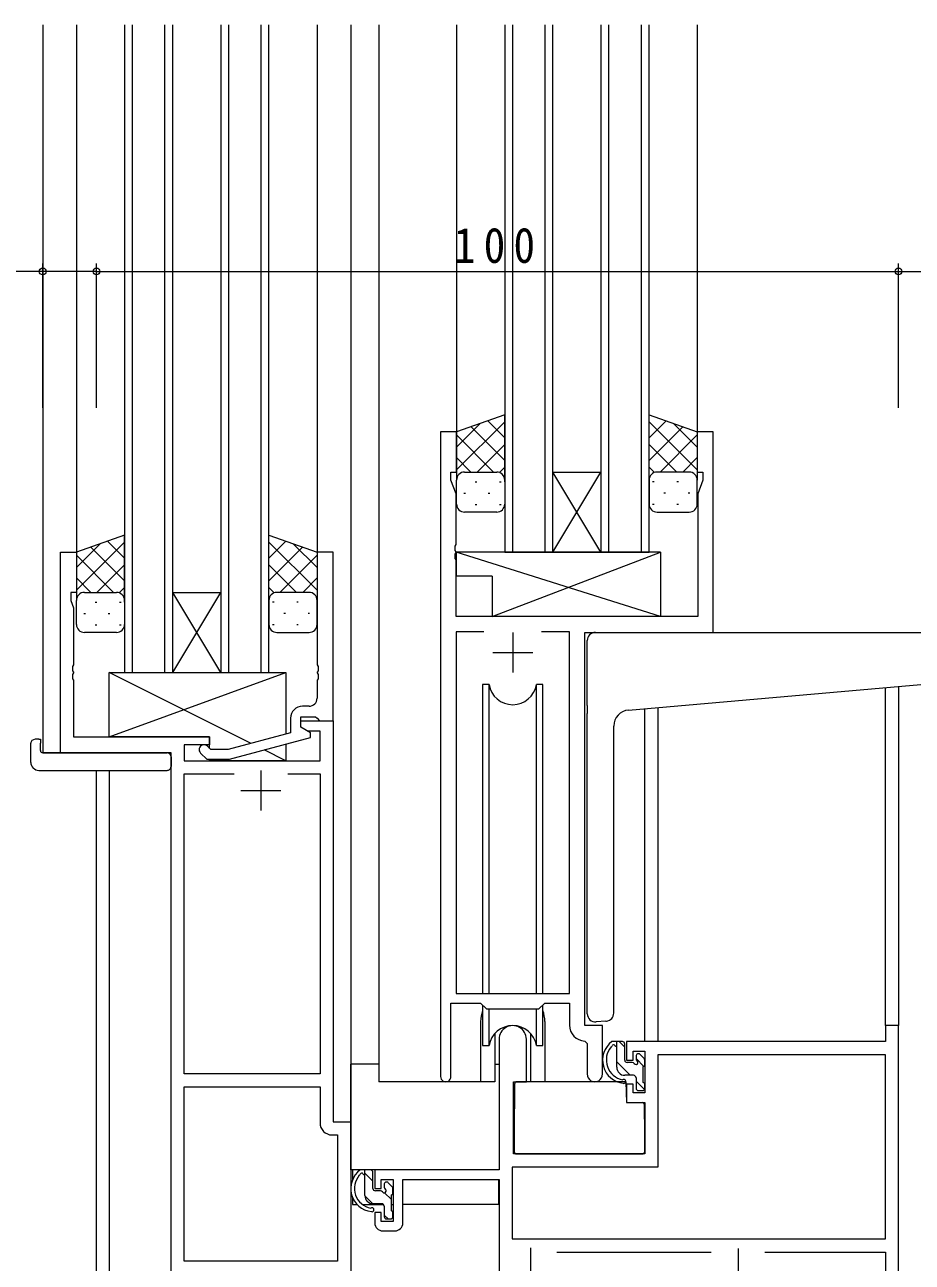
# Model space of a CAD drawing. Units: millimetres on the paper. Extents: x -420 to 373, y -297 to 267.
# Drawn here: x -318.4 to -207.8, y -207.4 to -53.1 of the extents above; entities that cross this region are included whole.
import ezdxf

# ---------------------------------------------------------------- set-up
doc = ezdxf.new("R2010")
doc.units = ezdxf.units.MM
for name, color, linetype, lineweight in [('0-3_YKK_11', 7, 'Continuous', 9), ('0-4_YKK_12', 2, 'Continuous', 9), ('0-5_YKK_13', 4, 'Continuous', 9), ('0-7_YKK_D', 6, 'Continuous', 9)]:
    doc.layers.add(name, color=color, linetype=linetype, lineweight=lineweight)
doc.styles.add('ＭＳ ゴシック', font='')
doc.styles.get('ＭＳ ゴシック').set_extended_font_data('MS Gothic')

msp = doc.modelspace()

# ---------------------------------------------------------------- linework, layer by layer
at = {"layer": '0-3_YKK_11'}
for p, q in [((-264.567, -103.864), (-266.567, -103.864)), ((-266.567, -103.864), (-266.567, -184.214)), ((-264.567, -108.864), (-264.567, -103.864)), ((-234.567, -103.864), (-234.567, -108.864)), ((-232.567, -103.864), (-234.567, -103.864)), ((-232.567, -128.864), (-232.567, -103.864)), ((-265.267, -108.864), (-264.567, -108.864)), ((-265.267, -109.864), (-265.267, -108.864)), ((-234.567, -108.864), (-233.867, -108.864)), ((-233.867, -108.864), (-233.867, -109.864)), ((-264.637, -111.595), (-265.267, -109.864)), ((-233.867, -109.864), (-234.497, -111.595)), ((-264.637, -117.906), (-264.637, -111.595)), ((-234.497, -111.595), (-234.497, -126.864)), ((-264.757, -118.09), (-264.637, -117.906)), ((-264.757, -118.639), (-264.757, -118.09)), ((-264.637, -118.823), (-264.757, -118.639)), ((-313.967, -118.864), (-311.967, -118.864)), ((-313.967, -143.864), (-313.967, -118.864)), ((-311.967, -118.864), (-311.967, -123.864)), ((-281.967, -118.864), (-281.967, -132.906)), ((-279.967, -118.864), (-281.967, -118.864)), ((-279.967, -139.864), (-279.967, -118.864)), ((-264.757, -119.09), (-264.637, -118.906)), ((-264.757, -119.639), (-264.757, -119.09)), ((-264.637, -119.823), (-264.757, -119.639)), ((-264.637, -118.906), (-264.637, -118.823)), ((-264.637, -126.864), (-264.637, -119.823)), ((-312.667, -123.864), (-312.667, -124.869)), ((-311.967, -123.864), (-312.667, -123.864)), ((-312.667, -124.869), (-312.337, -125.776)), ((-312.337, -125.776), (-312.337, -132.906)), ((-234.497, -126.864), (-264.637, -126.864)), ((-264.637, -128.794), (-264.637, -173.864)), ((-261.154, -128.794), (-264.637, -128.794)), ((-261.154, -128.794), (-264.637, -128.794)), ((-257.567, -128.864), (-257.567, -133.864)), ((-250.497, -128.794), (-253.98, -128.794)), ((-250.497, -173.864), (-250.497, -128.794)), ((-248.567, -128.864), (-232.567, -128.864)), ((-248.567, -177.864), (-248.567, -128.864)), ((-260.067, -131.364), (-255.067, -131.364)), ((-312.337, -132.906), (-312.457, -133.09)), ((-312.457, -133.09), (-312.457, -133.639)), ((-312.457, -133.639), (-312.337, -133.823)), ((-312.337, -133.906), (-312.457, -134.09)), ((-312.457, -134.09), (-312.457, -134.639)), ((-312.337, -133.823), (-312.337, -133.906)), ((-281.967, -132.906), (-281.847, -133.09)), ((-281.847, -133.639), (-281.967, -133.823)), ((-281.967, -133.823), (-281.967, -133.906)), ((-281.967, -133.906), (-281.847, -134.09)), ((-281.847, -133.09), (-281.847, -133.639)), ((-281.847, -134.09), (-281.847, -134.639)), ((-312.457, -134.639), (-312.337, -134.823)), ((-312.337, -134.823), (-312.337, -141.864)), ((-281.847, -134.639), (-281.967, -134.823)), ((-281.967, -134.823), (-281.967, -137.064)), ((-282.967, -138.064), (-283.767, -138.064)), ((-285.267, -139.564), (-285.267, -141.385)), ((-283.967, -139.364), (-282.167, -139.364)), ((-283.967, -140.664), (-283.967, -139.364)), ((-283.967, -139.864), (-279.967, -139.864)), ((-283.967, -140.664), (-283.967, -139.864)), ((-282.167, -139.364), (-281.967, -139.564)), ((-281.967, -139.564), (-281.667, -139.864)), ((-281.667, -139.864), (-279.967, -139.864)), ((-279.967, -139.864), (-279.967, -189.864)), ((-312.337, -141.864), (-295.367, -141.864)), ((-295.367, -141.864), (-295.367, -142.864)), ((-285.267, -141.385), (-293.029, -143.464)), ((-282.767, -141.357), (-283.967, -140.664)), ((-283.101, -141.164), (-283.967, -140.664)), ((-281.597, -141.164), (-283.101, -141.164)), ((-282.767, -141.957), (-282.767, -141.357)), ((-281.597, -144.864), (-281.597, -141.164)), ((-298.537, -142.864), (-298.537, -144.864)), ((-295.367, -142.864), (-298.537, -142.864)), ((-295.219, -143.464), (-295.643, -143.04)), ((-292.871, -144.664), (-282.767, -141.957)), ((-300.167, -143.864), (-313.967, -143.864)), ((-300.167, -210.114), (-300.167, -143.864)), ((-298.537, -144.864), (-281.597, -144.864)), ((-296.491, -143.889), (-295.716, -144.664)), ((-295.716, -144.664), (-292.871, -144.664)), ((-293.029, -143.464), (-295.219, -143.464)), ((-298.537, -146.494), (-292.318, -146.494)), ((-298.537, -183.864), (-298.537, -146.494)), ((-288.967, -146.064), (-288.967, -151.064)), ((-285.617, -146.494), (-281.597, -146.494)), ((-285.617, -146.494), (-281.597, -146.494)), ((-281.597, -146.494), (-281.597, -183.864)), ((-291.467, -148.564), (-286.467, -148.564)), ((-264.637, -173.864), (-250.497, -173.864)), ((-265.267, -175.064), (-261.567, -175.064)), ((-265.267, -184.214), (-265.267, -175.064)), ((-261.567, -175.064), (-260.837, -175.794)), ((-260.837, -175.794), (-254.297, -175.794)), ((-254.297, -175.794), (-253.567, -175.064)), ((-253.567, -175.064), (-250.497, -175.064)), ((-250.497, -175.064), (-250.497, -177.794)), ((-246.367, -177.864), (-248.567, -177.864)), ((-246.367, -183.899), (-246.367, -177.864)), ((-211.097, -177.864), (-211.097, -179.864)), ((-209.467, -177.864), (-211.097, -177.864)), ((-209.467, -225.864), (-209.467, -177.864)), ((-259.267, -179.564), (-259.267, -195.864)), ((-255.867, -184.864), (-255.867, -179.564)), ((-248.584, -179.793), (-248.297, -180.092)), ((-248.297, -180.092), (-248.297, -183.899)), ((-243.367, -179.864), (-243.367, -182.164)), ((-211.097, -179.864), (-243.367, -179.864)), ((-242.567, -181.064), (-241.097, -181.064)), ((-242.567, -182.164), (-242.567, -181.064)), ((-241.097, -181.064), (-241.097, -186.264)), ((-239.467, -181.494), (-239.467, -195.494)), ((-211.097, -181.494), (-239.467, -181.494)), ((-211.097, -204.464), (-211.097, -181.494)), ((-243.367, -182.164), (-242.567, -182.164)), ((-281.597, -183.864), (-298.537, -183.864)), ((-257.467, -184.864), (-255.867, -184.864)), ((-257.467, -193.864), (-257.467, -184.864)), ((-298.537, -185.494), (-281.597, -185.494)), ((-298.537, -207.234), (-298.537, -185.494)), ((-298.537, -207.234), (-298.537, -185.494)), ((-281.597, -185.494), (-281.597, -189.994)), ((-243.367, -185.164), (-243.367, -187.464)), ((-242.567, -185.164), (-243.367, -185.164)), ((-242.567, -186.264), (-242.567, -185.164)), ((-241.097, -186.264), (-242.567, -186.264)), ((-243.367, -187.464), (-241.097, -187.464)), ((-241.097, -187.464), (-241.097, -193.864)), ((-279.967, -189.864), (-277.767, -189.864)), ((-277.767, -189.864), (-277.767, -207.364)), ((-280.097, -191.494), (-279.397, -191.494)), ((-279.397, -191.494), (-279.397, -207.234)), ((-241.097, -193.864), (-257.467, -193.864)), ((-274.767, -195.864), (-274.767, -198.164)), ((-259.267, -195.864), (-274.767, -195.864)), ((-257.637, -195.494), (-257.637, -204.464)), ((-239.467, -195.494), (-257.637, -195.494)), ((-273.967, -197.064), (-272.467, -197.064)), ((-273.967, -198.164), (-273.967, -197.064)), ((-272.467, -197.064), (-272.467, -202.264)), ((-271.267, -197.064), (-259.267, -197.064)), ((-271.267, -202.464), (-271.267, -197.064)), ((-259.267, -197.064), (-259.267, -208.864)), ((-274.767, -198.164), (-273.967, -198.164)), ((-274.767, -201.164), (-274.767, -202.464)), ((-273.967, -201.164), (-274.767, -201.164)), ((-273.967, -202.264), (-273.967, -201.164)), ((-272.467, -202.264), (-273.967, -202.264)), ((-273.767, -203.464), (-272.267, -203.464)), ((-257.637, -204.464), (-211.097, -204.464)), ((-257.637, -204.464), (-211.097, -204.464)), ((-255.367, -205.564), (-255.367, -210.564)), ((-252.081, -206.094), (-232.817, -206.094)), ((-229.467, -205.664), (-229.467, -210.664)), ((-226.117, -206.094), (-211.097, -206.094)), ((-211.097, -206.094), (-211.097, -224.234)), ((-279.397, -207.234), (-298.537, -207.234))]:
    msp.add_line(p, q, dxfattribs=at)
for centre, radius, start, end in [((-282.967, -137.064), 1, 270, 359.99998), ((-283.767, -139.564), 1.5, 90, 179.99998), ((-296.067, -143.464), 0.6, 44.99998, 225), ((-257.567, -179.564), 1.7, 359.99998, 180), ((-248.497, -177.794), 2, 179.99998, 267.50807), ((-265.917, -184.214), 0.65, 179.99998, 0), ((-247.332, -183.899), 0.965, 179.99998, 0), ((-280.097, -189.994), 1.5, 180, 269.99998), ((-273.767, -202.464), 1, 180, 269.99998), ((-272.267, -202.464), 1, 270, 359.99998)]:
    msp.add_arc(centre, radius, start, end, dxfattribs=at)
at = {"layer": '0-4_YKK_12'}
for p, q in [((-316.167, -53.114), (-316.167, -143.864)), ((-311.967, -53.114), (-311.967, -119.364)), ((-305.967, -53.114), (-305.967, -133.865)), ((-304.967, -133.865), (-304.967, -53.114)), ((-300.967, -53.114), (-300.967, -133.865)), ((-299.967, -133.865), (-299.967, -53.114)), ((-293.967, -53.114), (-293.967, -133.865)), ((-292.967, -133.865), (-292.967, -53.114)), ((-288.967, -53.114), (-288.967, -133.865)), ((-287.967, -133.865), (-287.967, -53.114)), ((-281.967, -53.114), (-281.967, -119.364)), ((-277.767, -53.114), (-277.767, -218.864)), ((-274.267, -53.114), (-274.267, -184.864)), ((-264.567, -53.114), (-264.567, -104.364)), ((-258.567, -53.114), (-258.567, -118.865)), ((-257.567, -118.865), (-257.567, -53.114)), ((-253.567, -53.114), (-253.567, -118.865)), ((-252.567, -118.865), (-252.567, -53.114)), ((-246.567, -53.114), (-246.567, -118.865)), ((-245.567, -118.865), (-245.567, -53.114)), ((-241.567, -53.114), (-241.567, -118.865)), ((-240.567, -118.865), (-240.567, -53.114)), ((-234.567, -53.114), (-234.567, -104.364)), ((-246.567, -118.865), (-252.567, -108.865)), ((-252.567, -118.865), (-246.567, -108.865)), ((-252.567, -108.865), (-246.567, -108.865)), ((-258.567, -118.865), (-252.567, -118.865)), ((-252.567, -118.865), (-246.567, -118.865)), ((-246.567, -118.865), (-240.567, -118.865)), ((-293.967, -133.865), (-299.967, -123.865)), ((-299.967, -133.865), (-293.967, -123.865)), ((-299.967, -123.865), (-293.967, -123.865)), ((-232.867, -128.864), (-211.769, -128.864)), ((-305.967, -133.865), (-299.967, -133.865)), ((-299.967, -133.865), (-293.967, -133.865)), ((-293.967, -133.865), (-287.967, -133.865)), ((-211.097, -177.864), (-211.08, -135.729)), ((-209.467, -135.588), (-209.467, -177.864)), ((-241.098, -179.864), (-241.081, -138.354)), ((-239.467, -138.213), (-239.467, -179.864)), ((-313.667, -143.864), (-316.167, -143.864)), ((-300.167, -218.864), (-300.167, -144.164)), ((-309.467, -221.564), (-309.467, -146.052)), ((-307.837, -231.464), (-307.837, -146.052)), ((-261.567, -177.364), (-261.567, -184.864)), ((-253.567, -177.364), (-253.567, -184.864)), ((-246.367, -178.164), (-246.367, -177.864)), ((-261.567, -184.864), (-274.267, -184.864)), ((-247.34, -184.864), (-253.567, -184.864)), ((-247.34, -184.864), (-253.567, -184.864))]:
    msp.add_line(p, q, dxfattribs=at)
for start, end in [(159.63586, 180), (0, 20.36412)]:
    msp.add_arc((-257.567, -177.364), 4, start, end, dxfattribs=at)
at = {"layer": '0-5_YKK_13'}
for p, q in [((-258.569, -101.722), (-264.569, -103.864)), ((-258.569, -110.086), (-258.569, -101.722)), ((-240.567, -101.722), (-234.567, -103.864)), ((-240.567, -110.086), (-240.567, -101.722)), ((-264.569, -108.596), (-258.569, -102.596)), ((-264.569, -105.768), (-261.608, -102.807)), ((-258.569, -107.416), (-262.765, -103.22)), ((-258.569, -104.587), (-260.68, -102.476)), ((-240.567, -104.587), (-238.456, -102.476)), ((-234.567, -108.596), (-240.567, -102.596)), ((-240.567, -107.416), (-236.371, -103.22)), ((-234.567, -105.768), (-237.528, -102.807)), ((-264.569, -103.864), (-264.569, -109.864)), ((-259.948, -108.865), (-264.569, -104.244)), ((-239.188, -108.865), (-234.567, -104.244)), ((-234.567, -103.864), (-234.567, -109.864)), ((-262.009, -108.864), (-258.569, -105.425)), ((-237.127, -108.864), (-240.567, -105.425)), ((-262.777, -108.864), (-264.569, -107.073)), ((-236.359, -108.864), (-234.567, -107.073)), ((-263.569, -108.864), (-259.969, -108.864)), ((-263.169, -108.864), (-259.569, -108.864)), ((-259.237, -108.921), (-258.569, -108.253)), ((-239.899, -108.921), (-240.567, -108.253)), ((-235.967, -108.864), (-239.567, -108.864)), ((-235.567, -108.864), (-239.167, -108.864)), ((-264.569, -112.864), (-264.569, -109.864)), ((-262.234, -110.086), (-262.034, -110.086)), ((-259.204, -110.086), (-259.004, -110.086)), ((-258.569, -109.864), (-258.569, -112.864)), ((-240.567, -109.864), (-240.567, -112.864)), ((-239.932, -110.086), (-240.132, -110.086)), ((-236.902, -110.086), (-237.102, -110.086)), ((-234.567, -112.864), (-234.567, -109.864)), ((-263.649, -111.501), (-263.449, -111.501)), ((-260.619, -111.501), (-260.419, -111.501)), ((-238.517, -111.501), (-238.717, -111.501)), ((-235.487, -111.501), (-235.687, -111.501)), ((-259.569, -113.864), (-263.569, -113.864)), ((-262.234, -112.916), (-262.034, -112.916)), ((-259.204, -112.916), (-259.004, -112.916)), ((-239.932, -112.916), (-240.132, -112.916)), ((-239.567, -113.864), (-235.567, -113.864)), ((-236.902, -112.916), (-237.102, -112.916)), ((-305.969, -116.722), (-311.969, -118.864)), ((-305.969, -125.086), (-305.969, -116.722)), ((-287.967, -116.722), (-281.967, -118.864)), ((-287.967, -125.086), (-287.967, -116.722)), ((-311.969, -123.596), (-305.969, -117.596)), ((-311.969, -120.768), (-309.008, -117.807)), ((-305.969, -122.416), (-310.165, -118.22)), ((-305.969, -119.587), (-308.081, -117.476)), ((-287.967, -119.587), (-285.856, -117.476)), ((-281.967, -123.596), (-287.967, -117.596)), ((-287.967, -122.416), (-283.771, -118.22)), ((-281.967, -120.768), (-284.928, -117.807)), ((-311.969, -118.864), (-311.969, -124.864)), ((-307.348, -123.865), (-311.969, -119.244)), ((-286.588, -123.865), (-281.967, -119.244)), ((-281.967, -118.864), (-281.967, -124.864)), ((-239.141, -118.865), (-264.637, -118.865)), ((-260.141, -126.864), (-239.141, -118.865)), ((-239.141, -118.865), (-239.141, -126.864)), ((-309.409, -123.864), (-305.969, -120.425)), ((-284.527, -123.864), (-287.967, -120.425)), ((-310.177, -123.864), (-311.969, -122.073)), ((-306.637, -123.921), (-305.969, -123.253)), ((-287.299, -123.921), (-287.967, -123.253)), ((-283.759, -123.864), (-281.967, -122.073)), ((-260.141, -121.865), (-264.637, -121.865)), ((-260.141, -121.865), (-260.141, -126.864)), ((-311.969, -127.864), (-311.969, -124.864)), ((-310.969, -123.864), (-307.369, -123.864)), ((-310.569, -123.864), (-306.969, -123.864)), ((-305.969, -124.864), (-305.969, -127.864)), ((-287.967, -124.864), (-287.967, -127.864)), ((-283.367, -123.864), (-286.967, -123.864)), ((-282.967, -123.864), (-286.567, -123.864)), ((-281.967, -127.864), (-281.967, -124.864)), ((-309.634, -125.086), (-309.434, -125.086)), ((-306.604, -125.086), (-306.404, -125.086)), ((-287.332, -125.086), (-287.532, -125.086)), ((-284.302, -125.086), (-284.502, -125.086)), ((-311.049, -126.501), (-310.849, -126.501)), ((-309.634, -127.916), (-309.434, -127.916)), ((-308.019, -126.501), (-307.819, -126.501)), ((-306.604, -127.916), (-306.404, -127.916)), ((-287.332, -127.916), (-287.532, -127.916)), ((-285.917, -126.501), (-286.117, -126.501)), ((-284.302, -127.916), (-284.502, -127.916)), ((-282.887, -126.501), (-283.087, -126.501)), ((-239.141, -126.864), (-260.141, -126.864)), ((-306.969, -128.864), (-310.969, -128.864)), ((-286.967, -128.864), (-282.967, -128.864)), ((-247.267, -128.864), (-192.767, -128.864)), ((-248.267, -137.979), (-248.267, -129.864)), ((-307.867, -133.864), (-285.867, -133.864)), ((-307.867, -141.864), (-307.867, -133.864)), ((-290.189, -142.704), (-307.867, -133.864)), ((-307.867, -141.864), (-285.867, -133.864)), ((-285.867, -133.864), (-285.867, -141.546)), ((-243.141, -138.534), (-192.68, -134.119)), ((-260.525, -173.864), (-260.525, -135.365)), ((-254.609, -173.864), (-254.609, -135.364)), ((-253.817, -135.364), (-254.609, -135.364)), ((-253.817, -173.864), (-253.817, -135.364)), ((-248.267, -137.979), (-248.267, -138.983)), ((-248.267, -176.42), (-248.267, -138.983)), ((-295.367, -141.864), (-307.867, -141.864)), ((-295.367, -143.316), (-295.367, -141.864)), ((-244.967, -176.306), (-244.967, -140.527)), ((-317.655, -145.052), (-317.655, -142.677)), ((-316.655, -142.173), (-316.467, -142.173)), ((-316.467, -142.173), (-316.467, -142.672)), ((-316.467, -143.564), (-316.467, -142.672)), ((-285.867, -142.788), (-285.867, -144.864)), ((-316.167, -143.864), (-300.667, -143.864)), ((-300.167, -144.364), (-300.167, -145.052)), ((-295.367, -144.864), (-295.367, -144.664)), ((-285.867, -144.864), (-295.367, -144.864)), ((-285.867, -144.864), (-288.571, -143.512)), ((-316.655, -146.052), (-300.667, -146.052)), ((-300.167, -145.052), (-300.167, -145.552)), ((-261.317, -175.314), (-261.317, -180.364)), ((-260.525, -180.364), (-260.525, -175.794)), ((-254.609, -180.364), (-254.609, -175.794)), ((-253.817, -180.364), (-253.817, -175.314)), ((-245.967, -177.31), (-247.18, -177.416)), ((-245.967, -177.31), (-245.88, -177.302)), ((-259.817, -178.88), (-259.817, -184.864)), ((-255.317, -184.864), (-255.317, -178.88)), ((-261.317, -180.364), (-260.525, -180.364)), ((-254.609, -180.364), (-253.817, -180.364)), ((-243.897, -179.864), (-245.197, -179.864)), ((-244.597, -183.064), (-244.597, -179.864)), ((-243.597, -180.565), (-244.297, -179.864)), ((-243.597, -182.164), (-243.597, -180.164)), ((-242.197, -181.664), (-242.197, -182.004)), ((-241.215, -182.947), (-242.197, -181.965)), ((-241.185, -181.952), (-241.685, -181.452)), ((-274.267, -182.664), (-277.763, -182.664)), ((-277.763, -195.864), (-277.763, -182.664)), ((-259.817, -182.664), (-259.267, -182.664)), ((-242.926, -184.064), (-244.597, -182.393)), ((-242.658, -182.464), (-243.297, -182.464)), ((-241.297, -184.964), (-241.297, -182.964)), ((-241.097, -182.764), (-241.097, -182.164)), ((-259.817, -184.864), (-261.567, -184.864)), ((-243.465, -184.864), (-257.043, -184.864)), ((-253.567, -184.864), (-255.317, -184.864)), ((-242.497, -184.064), (-243.597, -184.064)), ((-243.465, -184.864), (-243.397, -187.464)), ((-242.197, -184.364), (-242.197, -185.664)), ((-241.152, -185.838), (-242.197, -184.793)), ((-257.343, -185.162), (-257.397, -191.364)), ((-241.897, -185.964), (-241.397, -185.964)), ((-241.097, -185.664), (-241.097, -185.164)), ((-257.362, -187.364), (-257.467, -187.364)), ((-243.397, -187.464), (-241.428, -187.464)), ((-241.097, -191.364), (-241.128, -187.762)), ((-257.467, -192.294), (-257.388, -192.373)), ((-257.397, -191.364), (-257.378, -193.567)), ((-241.116, -193.567), (-241.097, -191.364)), ((-257.078, -193.864), (-241.416, -193.864)), ((-259.567, -195.864), (-277.763, -195.864)), ((-277.563, -195.864), (-277.563, -197.116)), ((-275.297, -195.864), (-276.597, -195.864)), ((-275.997, -199.064), (-275.997, -195.864)), ((-274.997, -197.248), (-275.997, -196.248)), ((-274.997, -198.164), (-274.997, -196.164)), ((-259.363, -197.145), (-259.363, -200.164)), ((-274.058, -198.464), (-274.697, -198.464)), ((-273.597, -197.664), (-273.597, -198.003)), ((-272.697, -199.548), (-273.538, -198.707)), ((-272.585, -197.952), (-273.085, -197.452)), ((-272.697, -200.964), (-272.697, -198.964)), ((-272.497, -198.764), (-272.497, -198.164)), ((-277.563, -199.255), (-277.563, -200.164)), ((-277.563, -200.164), (-276.982, -200.164)), ((-276.286, -200.164), (-273.673, -200.164)), ((-275.009, -200.064), (-275.997, -199.076)), ((-273.897, -200.064), (-274.997, -200.064)), ((-273.597, -200.364), (-273.597, -201.664)), ((-272.697, -200.164), (-272.467, -200.164)), ((-259.363, -200.164), (-271.267, -200.164)), ((-273.109, -201.964), (-273.597, -201.476)), ((-273.297, -201.964), (-272.797, -201.964)), ((-272.497, -201.664), (-272.497, -201.164))]:
    msp.add_line(p, q, dxfattribs=at)
for points in [[(-239.141, -126.864), (-264.637, -118.865), (-264.637, -121.865)], [(-260.525, -135.365), (-261.317, -135.364), (-261.317, -173.864)]]:
    msp.add_lwpolyline(points, dxfattribs=at)
for centre, radius, start, end in [((-263.569, -109.864), 1, 89.99998, 179.99998), ((-263.569, -109.864), 1, 89.99998, 179.99998), ((-259.569, -109.864), 1, 359.99998, 89.99998), ((-259.569, -109.864), 1, 359.99998, 89.99998), ((-239.567, -109.864), 1, 89.99998, 179.99998), ((-239.567, -109.864), 1, 89.99998, 179.99998), ((-235.567, -109.864), 1, 359.99998, 89.99998), ((-235.567, -109.864), 1, 359.99998, 89.99998), ((-263.569, -112.864), 1, 179.99998, 269.99998), ((-259.569, -112.864), 1, 269.99998, 359.99998), ((-239.567, -112.864), 1, 179.99998, 269.99998), ((-235.567, -112.864), 1, 269.99998, 359.99998), ((-310.969, -124.864), 1, 89.99998, 179.99998), ((-310.969, -124.864), 1, 89.99998, 179.99998), ((-306.969, -124.864), 1, 359.99998, 89.99998), ((-306.969, -124.864), 1, 359.99998, 89.99998), ((-286.967, -124.864), 1, 89.99998, 179.99998), ((-286.967, -124.864), 1, 89.99998, 179.99998), ((-282.967, -124.864), 1, 359.99998, 89.99998), ((-282.967, -124.864), 1, 359.99998, 89.99998), ((-310.969, -127.864), 1, 179.99998, 269.99998), ((-306.969, -127.864), 1, 269.99998, 359.99998), ((-286.967, -127.864), 1, 179.99998, 269.99998), ((-282.967, -127.864), 1, 269.99998, 359.99998), ((-247.267, -129.864), 1, 135.57298, 180), ((-247.267, -129.864), 1, 90, 135.57298), ((-247.267, -129.864), 1, 121.36697, 135.57298), ((-257.567, -134.864), 3, 189.59798, 350.40582), ((-242.967, -140.527), 2, 95, 180), ((-317.19, -142.66), 0.462, 136.9505, 182.04652), ((-316.885, -143.303), 1.153, 78.49471, 123.87698), ((-316.167, -143.564), 0.3, 180, 270), ((-300.667, -144.364), 0.5, 0, 90), ((-316.655, -145.052), 1, 180, 269.99493), ((-300.667, -145.552), 0.5, 269.99889, 0), ((-247.267, -176.42), 1, 180, 275), ((-245.967, -176.306), 1, 275, 0), ((-257.567, -180.864), 3, 9.59416, 170.4066), ((-243.483, -182.185), 2.885, 126.45192, 263.90388), ((-245.457, -180.269), 0.3, 301.62189, 336.95038), ((-244.997, -180.464), 0.2, 36.86989, 156.95038), ((-244.597, -180.164), 0.3, 216.86989, 270), ((-243.897, -180.164), 0.3, 0, 90), ((-243.397, -182.151), 2.504, 139.45805, 259.25217), ((-241.897, -181.664), 0.3, 45, 180), ((-241.897, -182.004), 0.3, 180, 236.94426), ((-241.397, -182.164), 0.3, 0, 45), ((-243.597, -183.064), 1, 180, 270), ((-243.297, -182.164), 0.3, 180, 270), ((-242.658, -182.764), 0.3, 33.05573, 90), ((-242.197, -182.464), 0.25, 213.05573, 56.94426), ((-241.297, -182.764), 0.2, 270, 0), ((-257.043, -185.164), 0.3, 90, 179.49998), ((-243.719, -184.814), 0.25, 253.63879, 125.58162), ((-242.497, -184.364), 0.3, 0, 90), ((-241.297, -185.164), 0.2, 0, 90), ((-241.897, -185.664), 0.3, 180, 270), ((-241.397, -185.664), 0.3, 270, 0), ((-241.428, -187.764), 0.3, 0.5, 90), ((-257.078, -193.564), 0.3, 180.49998, 270), ((-241.416, -193.564), 0.3, 270, 359.5), ((-274.883, -198.185), 2.885, 126.45192, 263.90388), ((-275.297, -196.164), 0.3, 0, 90), ((-274.797, -198.152), 2.504, 139.45805, 259.25217), ((-276.857, -196.269), 0.3, 301.62189, 336.95038), ((-276.397, -196.464), 0.2, 36.86989, 156.95038), ((-275.997, -196.164), 0.3, 216.86989, 270), ((-273.297, -197.664), 0.3, 45, 180), ((-274.697, -198.164), 0.3, 180, 270), ((-274.058, -198.764), 0.3, 33.05573, 90), ((-273.597, -198.464), 0.25, 213.05573, 56.94426), ((-273.297, -198.003), 0.3, 180, 236.94426), ((-272.697, -198.764), 0.2, 270, 0), ((-272.797, -198.164), 0.3, 0, 45), ((-274.997, -199.064), 1, 180, 270), ((-273.897, -200.364), 0.3, 0, 90), ((-275.119, -200.814), 0.25, 253.63879, 125.58162), ((-273.297, -201.664), 0.3, 180, 270), ((-272.797, -201.664), 0.3, 270, 0), ((-272.697, -201.164), 0.2, 0, 90)]:
    msp.add_arc(centre, radius, start, end, dxfattribs=at)
at = {"layer": '0-7_YKK_D'}
for p, q in [((-316.167, -100.864), (-316.167, -82.864)), ((-309.467, -100.864), (-309.467, -82.864)), ((-309.467, -100.864), (-309.467, -82.864)), ((-209.467, -100.864), (-209.467, -82.864)), ((-209.467, -100.864), (-209.467, -82.864)), ((-316.167, -83.864), (-331.067, -83.864)), ((-309.467, -83.864), (-316.167, -83.864)), ((-309.467, -83.864), (-209.467, -83.864)), ((-209.467, -83.864), (-192.767, -83.864))]:
    msp.add_line(p, q, dxfattribs=at)
for centre in [(-316.167, -83.864), (-309.467, -83.864), (-309.467, -83.864), (-209.467, -83.864), (-209.467, -83.864)]:
    msp.add_circle(centre, 0.425, dxfattribs=at)

# ---------------------------------------------------------------- texts
at = {"layer": '0-7_YKK_D', "color": 3, "insert": (-264.907, -82.864), "char_height": 4.399, "attachment_point": 7, "style": 'ＭＳ ゴシック'}
msp.add_mtext('\\T1.38;\\W0.9;100', dxfattribs=at)

doc.saveas('drawing.dxf')
